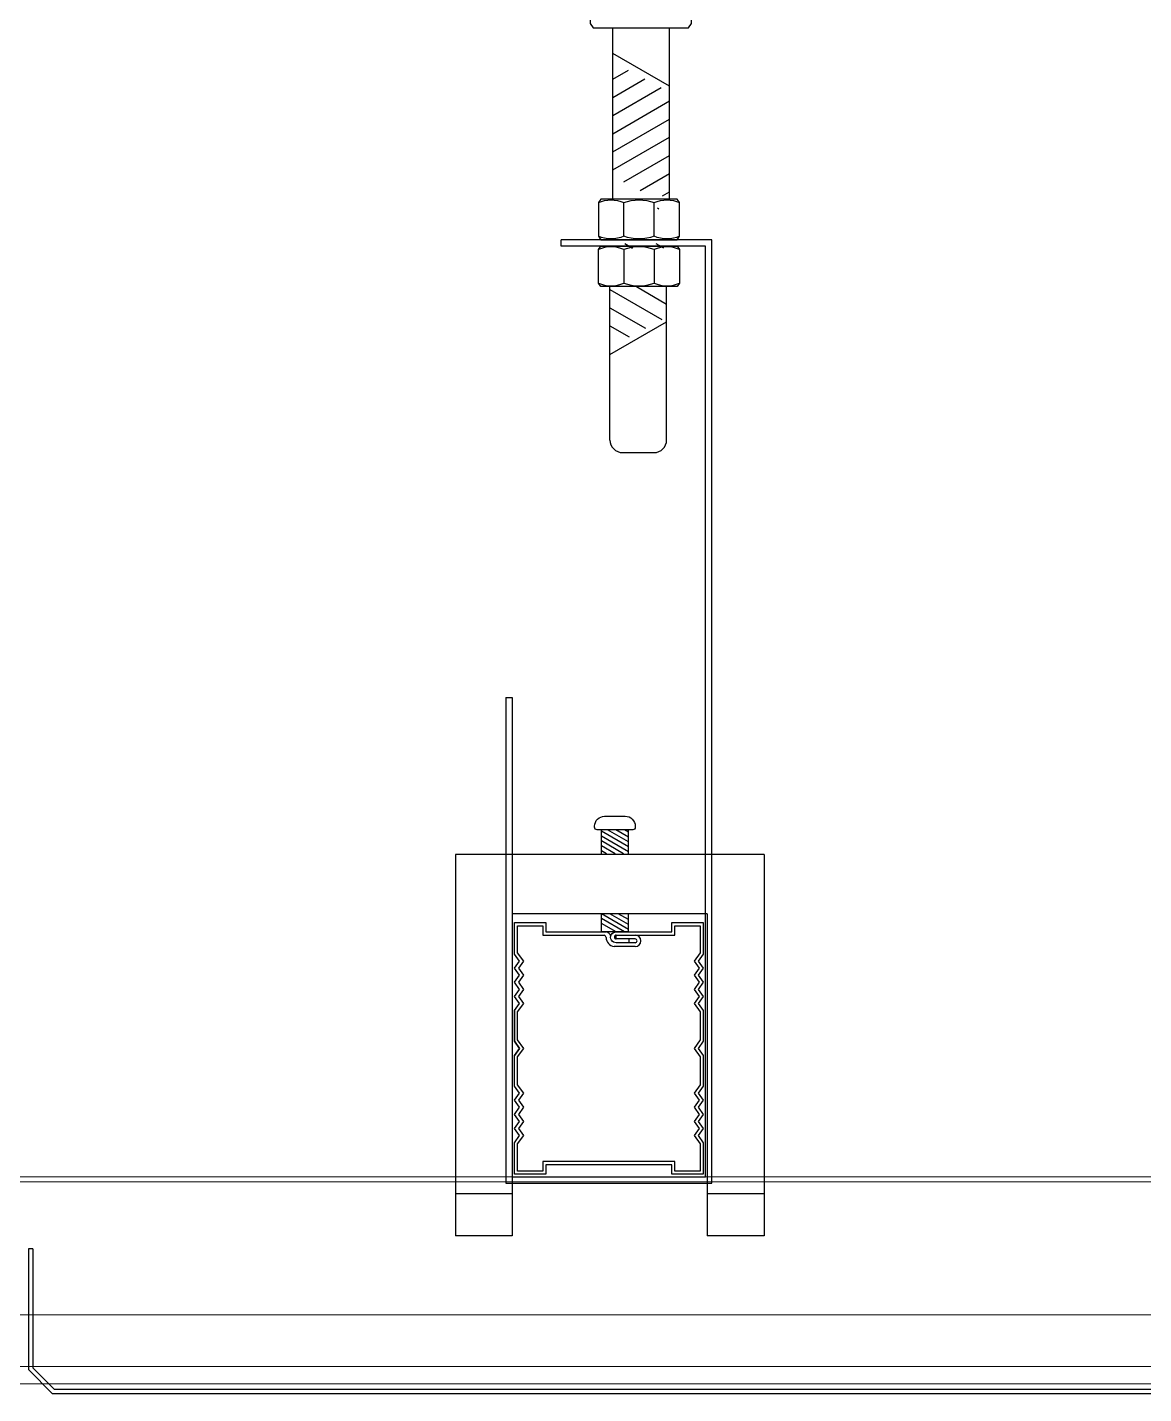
# Model space of a CAD drawing. Header units: millimetres. Extents: x -223175 to 287756, y -120611 to 352956.
# Drawn here: x 258456.9 to 258643.3, y 86203.7 to 86431.9 of the extents above; entities that cross this region are included whole.
import ezdxf

# ---------------------------------------------------------------- set-up
doc = ezdxf.new("R2010")
doc.units = ezdxf.units.MM
doc.header["$LTSCALE"] = 50
doc.linetypes.add('HIDDEN', pattern=[2, 1, -1])
for name, color, linetype in [('CEIL', 30, 'Continuous'), ('DETAIL', 7, 'Continuous'), ('SCREW', 8, 'Continuous')]:
    doc.layers.add(name, color=color, linetype=linetype)

# ---------------------------------------------------------------- blocks, each defined once
blk = doc.blocks.new('455')
at = {"layer": 'SCREW'}
for p, q in [((10025.03806808398, 1611.134788302099), (10027.05733791798, 1613.961766069737)), ((10025.03806808398, 1584.480426493356), (10025.03806808398, 1611.134788302099)), ((10027.05733791798, 1613.961766069737), (10087.63543293779, 1613.961766069737)), ((10045.23076642417, 1584.480426493356), (10045.23076642417, 1611.134788302099)), ((10069.46200443208, 1584.480426493356), (10069.46200443208, 1611.134788302099)), ((10087.63543293779, 1613.961766069737), (10089.65470277178, 1611.134788302099)), ((10089.65470277178, 1611.134788302099), (10089.65470277178, 1584.480426493356)), ((10027.05733791798, 1581.653448725834), (10025.03806808398, 1584.480426493356)), ((10087.63543293779, 1581.653448725834), (10027.05733791798, 1581.653448725834)), ((10089.65470277178, 1584.480426493356), (10087.63543293779, 1581.653448725834))]:
    blk.add_line(p, q, dxfattribs=at)
for centre, radius, start, end in [((10035.13441725395, 1589.127833943285), 24.21244115558872, 65.3552924032094, 114.6447075967906), ((10057.34638542789, 1578.95956693011), 34.38070816876409, 69.36607357140218, 110.6339264285978), ((10079.55835360182, 1589.127833943291), 24.21244115558205, 65.3552924032094, 114.6447075967906), ((10035.13441725395, 1606.48738085217), 24.21244115558872, 245.3552924032094, 294.6447075967906), ((10057.34638542789, 1616.655647865345), 34.38070816876409, 249.3660735714022, 290.6339264285978), ((10079.55835360182, 1606.487380852164), 24.21244115558205, 245.3552924032094, 294.6447075967906)]:
    blk.add_arc(centre, radius, start, end, dxfattribs=at)

msp = doc.modelspace()

# ---------------------------------------------------------------- hatches: boundary and pattern name
at = {"layer": 'DETAIL', "linetype": 'Continuous'}
h = msp.add_hatch(dxfattribs=at)
h.set_pattern_fill('ANSI31', color=8, scale=21.00958461035786, angle=194.9999999999999, style=0)
h.set_pattern_definition([(30.00000000000004, (258756.549410483, 86066.70260634378), (-1.31309903814737, 2.274354249441068), [])])
h.paths.add_polyline_path([(258564.1145543814, 86403.75012789646), (258560.9040038637, 86403.75012789646), (258554.6602413067, 86407.07001880184), (258554.6602413067, 86426.10590950181), (258564.1145543814, 86421.07892653975)])
h = msp.add_hatch(dxfattribs=at)
h.set_pattern_fill('ANSI31', color=8, scale=21.00958461035786, angle=194.9999999999999, style=0)
h.set_pattern_definition([(149.9999999999999, (259283.0005361915, 86043.11305932043), (1.31309903814737, 2.274354249441068), [])])
edge = h.paths.add_edge_path()
edge.add_arc((258564.0209060744, 86396.78051563693), 5.086933310816659, 94.23530374656349, 114.64470759678261, ccw=False)
edge.add_line((258563.6452223398, 86401.85355735171), (258563.6452223398, 86402.5163624785))
edge.add_line((258563.6452223398, 86402.51636247849), (258561.6930136915, 86401.47834739099))
edge.add_arc((258559.3542638273, 86394.6442049754), 7.223243972357709, 69.36607357177343, 71.10825547307189, ccw=False)
edge = h.paths.add_edge_path()
edge.add_arc((258559.074954708, 86395.7761517257), 7.223243972357247, 249.3660735709581, 290.6339264280095, ccw=False)
edge.add_arc((258554.4083124608, 86393.63984106414), 5.086933310815756, 267.55057127122006, 294.6447075961184, ccw=False)
edge.add_line((258554.1909092651, 86388.55755551932), (258554.1909092651, 86380.16058087314))
edge.add_line((258554.1909092651, 86380.16058087314), (258557.4014597828, 86380.16058087314))
edge.add_line((258557.4014597828, 86380.16058087314), (258563.6452223398, 86383.4804717785))
edge.add_line((258563.6452223398, 86383.48047177849), (258563.6452223398, 86388.55382076903))
edge.add_arc((258563.7415969551, 86393.63984106414), 5.086933310817291, 245.3552924024313, 268.9144365063908, ccw=False)
edge = h.paths.add_edge_path()
edge.add_arc((258559.074954708, 86387.85636170684), 7.223243972357253, 69.3660735719468, 110.6339264289957, ccw=False)
edge.add_arc((258563.7415969551, 86389.99267236835), 5.08693331081731, 91.0855634935549, 114.64470759751521, ccw=False)
edge.add_line((258563.6452223398, 86395.07869266346), (258563.6452223398, 86395.3546426179))
edge.add_arc((258564.0209060742, 86400.42768433272), 5.086933310836205, 245.3552924038592, 265.76469625407725, ccw=False)
edge.add_arc((258559.3542638273, 86402.56399499421), 7.223243972358437, 249.3660735713188, 290.63392642848225, ccw=False)
edge.add_arc((258554.6876215802, 86400.42768433268), 5.086933310814798, 264.3964394217441, 294.6447075961184, ccw=False)
edge.add_line((258554.1909092651, 86395.36505977775), (258554.1909092651, 86395.07495791321))
edge.add_arc((258554.4083124608, 86389.99267236835), 5.086933310815473, 65.35529240402428, 92.44942872892278, ccw=False)

# ---------------------------------------------------------------- linework, layer by layer
at = {"layer": 'CEIL', "color": 1, "linetype": 'HIDDEN', "ltscale": 10}
msp.add_line((257814.9078316093, 86228.80433365767), (258841.9962954432, 86228.80433365669), dxfattribs=at)
at = {"layer": 'CEIL', "linetype": 'Continuous'}
for p, q in [((258457.1190356859, 86227.84769528144), (258457.1190356859, 86207.6907700034)), ((258457.8228101295, 86227.84769528144), (258457.1190356859, 86227.84769528144)), ((258457.8228101295, 86227.84769528144), (258457.8228101295, 86207.98228292282)), ((258457.1190356859, 86207.6907700034), (258461.1406039354, 86203.66920175392)), ((258457.8228101295, 86207.98228292282), (258461.4321168547, 86204.37297619756)), ((258841.0709712325, 86203.66920175288), (258461.1406039353, 86203.66920175392)), ((258840.3709712326, 86204.3729854462), (258461.432107605, 86204.37298544725))]:
    msp.add_line(p, q, dxfattribs=at)
at = {"layer": 'DETAIL', "color": 8, "linetype": 'Continuous'}
for p, q in [((258554.6602413067, 86403.18461655133), (258554.6602413067, 86431.79018708182)), ((258564.1145543814, 86403.18461655133), (258564.1145543814, 86431.79018708182)), ((258564.1145543814, 86422.01936494155), (258554.6602413067, 86427.47781514021)), ((258546.0256235492, 86395.34629405223), (258546.0256235492, 86396.39677328277)), ((258571.1942669864, 86396.39677328277), (258546.0256235492, 86396.39677328277)), ((258570.143787756, 86395.34629405223), (258546.0256235492, 86395.34629405223)), ((258570.143787756, 86239.87348339992), (258570.143787756, 86395.34629405223)), ((258571.1942669864, 86238.82300416942), (258571.1942669864, 86396.39677328277)), ((258554.1909092651, 86362.94247106765), (258554.1909092651, 86388.55845078401)), ((258563.6452223398, 86362.94247106765), (258563.6452223398, 86388.55845078401)), ((258554.1909092651, 86377.20251159009), (258563.6452223398, 86382.66096178879)), ((258556.291867726, 86360.8415126066), (258561.5442638787, 86360.8415126066)), ((258536.8217719584, 86319.96118088976), (258536.8217719584, 86238.82300416942)), ((258536.8217719584, 86319.96118088976), (258537.872251189, 86319.96118088976)), ((258537.872251189, 86319.96118088976), (258537.872251189, 86239.87348339992)), ((258552.7512070945, 86293.7130180123), (258552.7512070945, 86297.8494992586)), ((258557.2808735365, 86294.99723204842), (258552.7512070945, 86297.61243618805)), ((258557.2808735365, 86295.81448334204), (258553.7561225749, 86297.8494992586)), ((258557.2808735365, 86296.63173463568), (258555.1716433381, 86297.8494992586)), ((258557.2808735365, 86297.4489859293), (258556.5871641011, 86297.8494992586)), ((258557.2808735364, 86293.7130180123), (258557.2808735365, 86297.8494992586)), ((258557.2808735365, 86294.17998075482), (258552.7512070945, 86296.7951848944)), ((258556.4438980868, 86293.84595746244), (258552.7512070945, 86295.9779336008)), ((258555.0283773235, 86293.84595746244), (258552.7512070945, 86295.16068230718)), ((258579.9133414812, 86293.7130180123), (258528.3877938374, 86293.71301801223)), ((258528.3877938374, 86293.71301801223), (258528.3877938373, 86230.04348432022)), ((258553.6128565605, 86293.84595746244), (258552.7512070945, 86294.34343101352)), ((258579.9133414812, 86293.71301801223), (258579.9133414812, 86230.04348432022)), ((258537.872251189, 86283.831976056), (258537.8722511889, 86230.04348432022)), ((258570.4288841297, 86283.831976056), (258537.8722511889, 86283.831976056)), ((258552.7512070945, 86280.77693680025), (258552.7512070945, 86283.831976056)), ((258557.2808735365, 86281.21677191628), (258552.7512070945, 86283.831976056)), ((258557.2808735365, 86282.03402320998), (258554.1667278576, 86283.831976056)), ((258557.2808735365, 86282.8512745036), (258555.5822486208, 86283.83197605592)), ((258557.2808735365, 86280.77693680025), (258557.2808735365, 86283.831976056)), ((258570.4288841297, 86283.831976056), (258570.4288841295, 86230.04348432022)), ((258556.6271695415, 86280.77693680025), (258552.7512070945, 86283.0147247623)), ((258555.2116487783, 86280.77693680025), (258552.7512070945, 86282.19747346864)), ((258557.2808735365, 86280.77693680025), (258552.7512070945, 86280.77693680025)), ((258555.2462424561, 86279.62140964667), (258555.2462424561, 86280.25169718501)), ((258557.3472009171, 86279.62140964667), (258555.2462424561, 86279.62140964667)), ((258558.3976801478, 86279.62140964667), (258555.2462424561, 86279.62140964667)), ((258557.3472009171, 86278.99112210836), (258555.2462424561, 86278.99112210836)), ((258558.3976801478, 86278.99112210836), (258555.2462424561, 86278.99112210836)), ((258557.3472009171, 86279.62140964667), (258557.3472009171, 86278.99112210836)), ((258558.3976801478, 86278.36083457005), (258554.8707549498, 86278.36083457005)), ((258536.8217719584, 86238.82300416942), (258571.1942669864, 86238.82300416942)), ((258537.872251189, 86239.87348339992), (258570.143787756, 86239.87348339992)), ((258537.8722511888, 86237.07066642435), (258528.3877938373, 86237.07066642435)), ((258579.9133414812, 86237.07066642435), (258570.4288841295, 86237.07066642435)), ((258537.8722511889, 86230.04348432022), (258528.3877938373, 86230.04348432022)), ((258579.9133414812, 86230.04348432022), (258570.4288841295, 86230.04348432022))]:
    msp.add_line(p, q, dxfattribs=at)
at = {"layer": 'DETAIL', "color": 8, "linetype": 'Continuous', "lineweight": 0, "ltscale": 0.5}
for p, q in [((257814.9078316093, 86239.8637916953), (258810.6886946036, 86239.86379169433)), ((257814.9078316093, 86239.05946747439), (258809.5061780311, 86239.05946747342)), ((257814.9078316093, 86216.8637685071), (258800.8864828577, 86216.86376850613)), ((257814.9078316093, 86208.20615797835), (258801.0766838191, 86208.20615797737)), ((257814.9078316093, 86205.33043540921), (258803.7824116968, 86205.33043540824))]:
    msp.add_line(p, q, dxfattribs=at)
at = {"layer": 'DETAIL', "color": 8, "linetype": 'Continuous'}
msp.add_lwpolyline([(258550.8570479975, 86439.53257081), (258550.8570479975, 86432.53260743932), (258551.3873482528, 86431.79018708182), (258567.2963559135, 86431.79018708182), (258567.8266561688, 86432.53260743932), (258567.8266561688, 86439.53257081), (258567.2963559135, 86440.2749911675), (258551.3873482528, 86440.2749911675)], close=True, dxfattribs=at)
msp.add_lwpolyline([(258551.6187904842, 86298.26969095076), (258551.6187904842, 86298.43356571076, -0.4142135623729856), (258553.2995572528, 86300.1143324796), (258556.7325233782, 86300.1143324796, -0.4142135623731939), (258558.4132901471, 86298.43356571076), (258558.4132901471, 86298.26969095076, -0.4142135623729634), (258557.9930984549, 86297.8494992586), (258552.0389821763, 86297.8494992586, -0.41421356237317)], format="xyb", close=True, dxfattribs=at)
for points in [[(258538.2508310146, 86267.64594641876), (258538.2508310146, 86262.52486016997), (258539.0912143991, 86261.34307103565), (258538.2508310146, 86262.52486016997), (258538.2508310146, 86267.64594641876), (258539.0912143991, 86268.82773555312), (258538.2508310146, 86270.00952468744), (258539.0912143991, 86271.19131382176), (258538.2508310146, 86272.37310295612), (258539.0912143991, 86273.55489209041), (258538.2508310146, 86274.73668122475), (258539.0912143991, 86275.91847035909), (258538.2508310146, 86277.1002594934), (258538.2508310146, 86282.35265564601), (258543.5032271673, 86282.35265564601), (258543.5032271673, 86280.77693680025), (258553.5613971405, 86280.77693680025)], [(258555.1411945328, 86280.77693680025), (258564.5128117776, 86280.77693680025), (258564.5128117776, 86282.35265564601), (258569.7652079301, 86282.35265564601), (258569.7652079301, 86277.1002594934), (258568.9248245457, 86275.91847035909), (258569.7652079301, 86274.73668122475), (258568.9248245457, 86273.55489209041), (258569.7652079301, 86272.37310295612), (258568.9248245457, 86271.19131382176), (258569.7652079301, 86270.00952468744), (258568.9248245457, 86268.82773555312), (258569.7652079301, 86267.64594641876), (258569.7652079301, 86262.52486016997), (258568.9248245457, 86261.34307103565), (258569.7652079301, 86260.1612819013), (258569.7652079301, 86255.04019565256), (258568.9248245457, 86253.85840651821), (258569.7652079301, 86252.67661738388), (258568.9248245457, 86251.49482824956), (258569.7652079301, 86250.31303911522), (258568.9248245457, 86249.13124998086), (258569.7652079301, 86247.94946084655), (258568.9248245457, 86246.76767171221), (258569.7652079301, 86245.58588257787), (258569.7652079301, 86240.33348642531), (258564.5128117776, 86240.33348642531), (258564.5128117776, 86241.90920527108), (258543.5032271673, 86241.90920527108), (258543.5032271673, 86240.33348642531), (258538.2508310146, 86240.33348642531), (258538.2508310146, 86245.58588257787), (258539.0912143991, 86246.76767171221), (258538.2508310146, 86247.94946084655), (258539.0912143991, 86249.13124998086), (258538.2508310146, 86250.31303911522), (258539.0912143991, 86251.49482824956), (258538.2508310146, 86252.67661738388), (258539.0912143991, 86253.85840651821), (258538.2508310146, 86255.04019565256), (258538.2508310146, 86260.1612819013), (258539.0912143991, 86261.34307103565), (258538.2508310146, 86260.1612819013)], [(258555.2462424561, 86280.25169718501), (258565.0380513929, 86280.25169718501), (258565.0380513929, 86281.82741603075), (258569.2399683149, 86281.82741603075), (258569.2399683149, 86277.29995523923), (258568.2220776009, 86275.91847035909), (258569.0624609854, 86274.73668122475), (258568.2220776009, 86273.55489209041), (258569.0624609854, 86272.37310295612), (258568.2220776009, 86271.19131382176), (258569.0624609854, 86270.00952468744), (258568.2220776009, 86268.82773555312), (258569.2399683149, 86267.44625067295), (258569.2399683149, 86262.7744798522), (258568.2220776009, 86261.34307103565), (258569.2399683149, 86259.91166221906), (258569.2399683149, 86255.23989139832), (258568.2220776009, 86253.85840651821), (258569.0624609854, 86252.67661738388), (258568.2220776009, 86251.49482824953), (258569.0624609854, 86250.31303911522), (258568.2220776009, 86249.13124998088), (258569.0624609854, 86247.94946084655), (258568.2220776009, 86246.76767171221), (258569.2399683149, 86245.38618683211), (258569.2399683149, 86240.85872604055), (258565.0380513929, 86240.85872604055), (258565.0380513929, 86242.43444488631), (258542.977987552, 86242.43444488631), (258542.977987552, 86240.85872604055), (258538.7760706299, 86240.85872604055), (258538.7760706299, 86245.38618683211), (258539.7939613439, 86246.76767171221), (258538.9535779594, 86247.94946084655), (258539.7939613439, 86249.13124998088), (258538.9535779594, 86250.31303911522), (258539.7939613439, 86251.49482824953), (258538.9535779594, 86252.67661738388), (258539.7939613439, 86253.85840651821), (258538.7760706299, 86255.23989139832), (258538.7760706299, 86259.91166221906), (258539.7939613439, 86261.34307103565), (258538.7760706299, 86262.7744798522), (258538.7760706299, 86267.44625067295), (258539.7939613439, 86268.82773555312), (258538.9535779594, 86270.00952468744), (258539.7939613439, 86271.19131382176), (258538.9535779594, 86272.37310295612), (258539.7939613439, 86273.55489209041), (258538.9535779594, 86274.73668122475), (258539.7939613439, 86275.91847035909), (258538.7760706299, 86277.29995523923), (258538.7760706299, 86281.82741603075), (258542.977987552, 86281.82741603075), (258542.977987552, 86280.25169718501), (258553.2158201508, 86280.25169718501)]]:
    msp.add_lwpolyline(points, dxfattribs=at)
msp.add_lwpolyline([(258555.2462424561, 86278.99112210836, -1.060552139208593), (258555.2462424561, 86280.77693680025)], format="xyb", dxfattribs=at)
for centre, radius, start, end in [((258556.291867726, 86362.94247106765), 2.100958461035792, 180, 270), ((258561.5442638787, 86362.94247106765), 2.100958461035792, 270, 0), ((258552.9448385218, 86279.69222179592), 0.6216460040149536, 14.58442834459823, 64.15679550535873), ((258553.4803821646, 86279.94220306595), 0.8386559684587441, 8.521244901282103, 95.54347220537824), ((258555.0374644575, 86279.84250938758), 1.491023918262937, 179.7599519491363, 263.5804078872452), ((258555.2462424561, 86279.93655341581), 0.3151437691526936, 90, 270), ((258558.3976801478, 86279.3062658775), 0.9454313074666799, 270, 90), ((258558.3976801478, 86279.3062658775), 0.3151437691559421, 270, 90)]:
    msp.add_arc(centre, radius, start, end, dxfattribs=at)

# ---------------------------------------------------------------- block references
at = {"layer": 'DETAIL', "color": 8, "linetype": 'Continuous', "xscale": -0.2100958461033812, "yscale": 0.2100958461033812, "zscale": 0.2100958461033812}
msp.add_blockref('455', (260672.0418248393, 86064.09795373009), dxfattribs=at)
at = {"layer": 'DETAIL', "color": 8, "linetype": 'Continuous', "xscale": 0.2100958461033812, "yscale": 0.2100958461033812, "zscale": 0.2100958461033812, "rotation": 180}
msp.add_blockref('455', (260672.0418248393, 86727.64511360496), dxfattribs=at)

doc.saveas('drawing.dxf')
